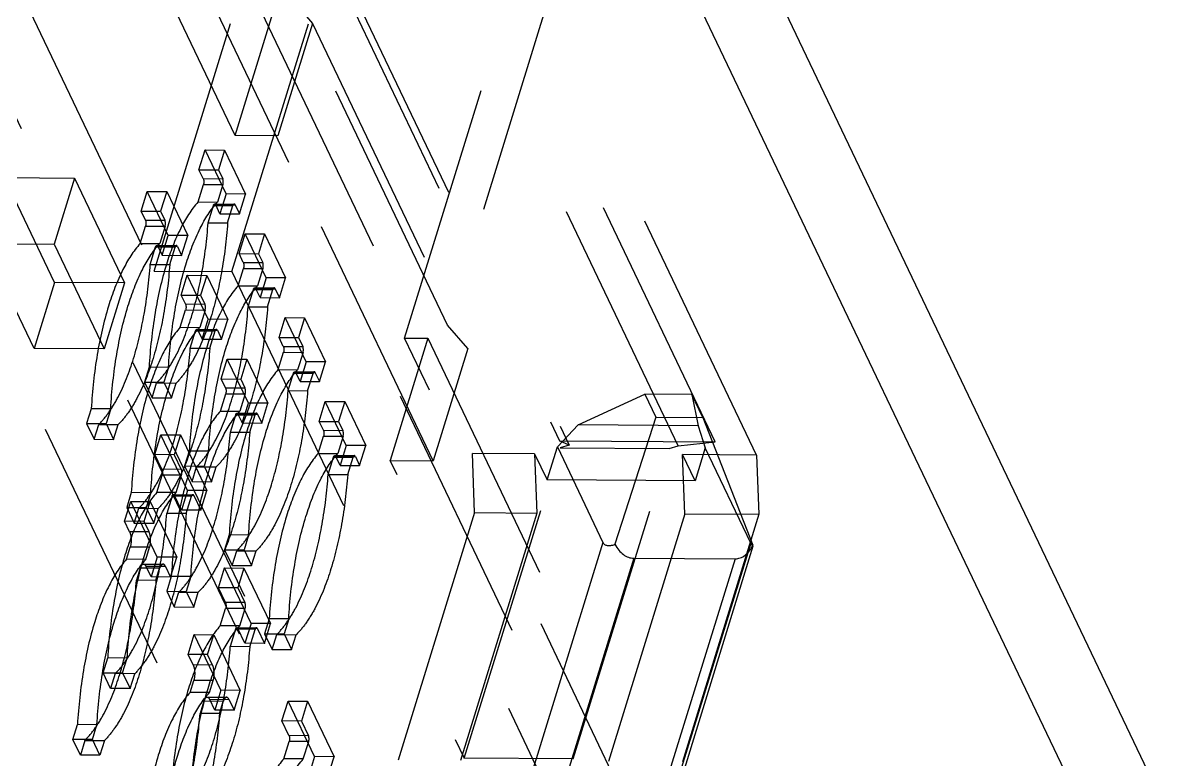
# Model space of a CAD drawing. Header units: millimetres. Extents: x 753 to 1632, y 352 to 973.
# Drawn here: x 1189.08 to 1202.77, y 797.57 to 806.3 of the extents above; entities that cross this region are included whole.
import ezdxf

# ---------------------------------------------------------------- set-up
doc = ezdxf.new("R2010")
doc.units = ezdxf.units.MM
doc.header["$LTSCALE"] = 30.734
doc.linetypes.add('HIDDEN', pattern=[0.2, 0.1, -0.1])
doc.layers.get('0').update_dxf_attribs({"linetype": 'CONTINUOUS'})
doc.layers.add('DEFAULT_2', color=8, linetype='HIDDEN')

msp = doc.modelspace()

# ---------------------------------------------------------------- linework, layer by layer
at = {"color": 3, "linetype": 'Continuous'}
msp.add_line((1204.50303, 791.02401), (1192.62748, 815.88744), dxfattribs=at)
at = {"color": 7, "linetype": 'Continuous'}
msp.add_line((1204.89034, 792.27733), (1193.61622, 815.88155), dxfattribs=at)
at = {"layer": 'DEFAULT_2', "color": 8, "linetype": 'HIDDEN'}
for p, q in [((1183.96464, 823.07599), (1194.41216, 801.20239)), ((1197.29385, 801.3402), (1186.99477, 822.90301)), ((1196.85505, 801.29333), (1186.7341, 822.48318)), ((1182.43642, 818.92182), (1193.18083, 796.42663)), ((1182.37306, 818.47592), (1192.68995, 796.87582)), ((1185.60736, 818.52056), (1195.60954, 797.57934)), ((1190.636, 803.36395), (1191.77371, 807.04559)), ((1192.68979, 807.12261), (1195.44641, 801.35119)), ((1192.80522, 807.07244), (1195.56184, 801.30102)), ((1186.69625, 807.03789), (1192.24213, 795.42667)), ((1191.59734, 804.97263), (1190.62206, 807.01454)), ((1191.55972, 803.35846), (1192.69743, 807.04009)), ((1193.60876, 802.5696), (1194.98854, 807.03456)), ((1195.4504, 807.03181), (1194.11903, 802.72352)), ((1197.78375, 801.18233), (1194.98854, 807.03456)), ((1194.11903, 802.72352), (1192.27832, 806.57735)), ((1192.27832, 806.57735), (1192.5169, 806.30126)), ((1189.16343, 806.44702), (1190.636, 803.36395)), ((1191.59734, 804.97263), (1192.04516, 806.42178)), ((1192.5169, 806.30126), (1192.10539, 804.9696)), ((1192.5169, 806.30126), (1194.35761, 802.44743)), ((1192.10539, 804.9696), (1191.59734, 804.97263)), ((1193.9461, 801.11577), (1192.10539, 804.9696)), ((1191.16908, 804.56619), (1191.2417, 804.80119)), ((1191.49109, 804.27906), (1191.2417, 804.80119)), ((1191.2417, 804.80119), (1191.47263, 804.79982)), ((1191.47263, 804.79982), (1191.40001, 804.56482)), ((1191.47263, 804.79982), (1191.72202, 804.27769)), ((1189.45414, 803.22888), (1188.86036, 804.47205)), ((1188.86036, 804.47205), (1189.69171, 804.46711)), ((1189.69171, 804.46711), (1189.44964, 803.68378)), ((1189.69171, 804.46711), (1190.28549, 803.22394)), ((1191.21955, 804.46052), (1191.16908, 804.56619)), ((1191.16908, 804.56619), (1191.40001, 804.56482)), ((1191.21955, 804.46052), (1191.45048, 804.45915)), ((1191.40001, 804.56482), (1191.45048, 804.45915)), ((1190.48287, 804.07442), (1190.55549, 804.30942)), ((1190.80488, 803.78729), (1190.55549, 804.30942)), ((1190.55549, 804.30942), (1190.78642, 804.30804)), ((1190.78642, 804.30804), (1190.7138, 804.07305)), ((1190.78642, 804.30804), (1191.03581, 803.78591)), ((1191.15874, 804.1846), (1191.2223, 804.39028)), ((1191.2223, 804.39028), (1191.45323, 804.38891)), ((1191.45323, 804.38891), (1191.38967, 804.18323)), ((1191.15874, 804.1846), (1191.38967, 804.18323)), ((1191.49109, 804.27906), (1191.41847, 804.04406)), ((1191.72202, 804.27769), (1191.49109, 804.27906)), ((1191.6494, 804.04269), (1191.72202, 804.27769)), ((1190.53334, 803.96875), (1190.48287, 804.07442)), ((1190.48287, 804.07442), (1190.7138, 804.07305)), ((1190.7138, 804.07305), (1190.76427, 803.96738)), ((1191.27749, 803.93597), (1191.34105, 804.14164)), ((1191.34105, 804.14164), (1191.57198, 804.14027)), ((1191.35619, 804.16056), (1191.58712, 804.15919)), ((1191.41847, 804.04406), (1191.368, 804.14973)), ((1191.368, 804.14973), (1191.59893, 804.14836)), ((1191.41847, 804.04406), (1191.6494, 804.04269)), ((1191.50842, 803.9346), (1191.57198, 804.14027)), ((1191.59893, 804.14836), (1191.6494, 804.04269)), ((1190.47253, 803.69283), (1190.53609, 803.8985)), ((1190.53334, 803.96875), (1190.76427, 803.96738)), ((1190.53609, 803.8985), (1190.76702, 803.89713)), ((1190.76702, 803.89713), (1190.70346, 803.69146)), ((1191.27749, 803.93597), (1191.50842, 803.9346)), ((1190.73226, 803.55229), (1190.80488, 803.78729)), ((1191.03581, 803.78591), (1190.80488, 803.78729)), ((1190.96319, 803.55091), (1191.03581, 803.78591)), ((1191.64411, 803.57166), (1191.71673, 803.80666)), ((1191.96611, 803.28452), (1191.71673, 803.80666)), ((1191.71673, 803.80666), (1191.94766, 803.80528)), ((1191.94766, 803.80528), (1191.87504, 803.57028)), ((1191.94766, 803.80528), (1192.19704, 803.28315)), ((1189.21207, 802.44555), (1188.6183, 803.68872)), ((1188.6183, 803.68872), (1189.44964, 803.68378)), ((1189.44964, 803.68378), (1190.04342, 802.44061)), ((1190.47253, 803.69283), (1190.70346, 803.69146)), ((1190.59128, 803.4442), (1190.65484, 803.64987)), ((1190.65484, 803.64987), (1190.88577, 803.6485)), ((1190.66998, 803.66879), (1190.90091, 803.66742)), ((1190.68179, 803.65796), (1190.73226, 803.55229)), ((1190.68179, 803.65796), (1190.91272, 803.65658)), ((1190.82221, 803.44282), (1190.88577, 803.6485)), ((1190.91272, 803.65658), (1190.96319, 803.55091)), ((1190.73226, 803.55229), (1190.96319, 803.55091)), ((1191.69458, 803.46599), (1191.64411, 803.57166)), ((1191.64411, 803.57166), (1191.87504, 803.57028)), ((1191.87504, 803.57028), (1191.92551, 803.46461)), ((1190.59128, 803.4442), (1190.82221, 803.44282)), ((1190.636, 803.36395), (1191.55972, 803.35846)), ((1191.55972, 803.35846), (1194.31633, 797.58703)), ((1191.63376, 803.19007), (1191.69732, 803.39574)), ((1191.69458, 803.46599), (1191.92551, 803.46461)), ((1191.69732, 803.39574), (1191.92825, 803.39437)), ((1191.92825, 803.39437), (1191.86469, 803.18869)), ((1189.45414, 803.22888), (1189.21207, 802.44555)), ((1190.28549, 803.22394), (1189.45414, 803.22888)), ((1190.28549, 803.22394), (1190.04342, 802.44061)), ((1190.9579, 803.07988), (1191.03052, 803.31488)), ((1191.2799, 802.79275), (1191.03052, 803.31488)), ((1191.03052, 803.31488), (1191.26145, 803.31351)), ((1191.26145, 803.31351), (1191.18883, 803.07851)), ((1191.26145, 803.31351), (1191.51083, 802.79138)), ((1191.96611, 803.28452), (1191.89349, 803.04953)), ((1192.19704, 803.28315), (1191.96611, 803.28452)), ((1192.12442, 803.04815), (1192.19704, 803.28315)), ((1191.00837, 802.97421), (1190.9579, 803.07988)), ((1190.9579, 803.07988), (1191.18883, 803.07851)), ((1191.18883, 803.07851), (1191.2393, 802.97284)), ((1191.63376, 803.19007), (1191.86469, 803.18869)), ((1191.75251, 802.94143), (1191.81607, 803.14711)), ((1191.81607, 803.14711), (1192.047, 803.14573)), ((1191.83121, 803.16603), (1192.06215, 803.16465)), ((1191.89349, 803.04953), (1191.84302, 803.15519)), ((1191.84302, 803.15519), (1192.07395, 803.15382)), ((1191.98345, 802.94006), (1192.047, 803.14573)), ((1192.07395, 803.15382), (1192.12442, 803.04815)), ((1191.00837, 802.97421), (1191.2393, 802.97284)), ((1191.75251, 802.94143), (1191.98345, 802.94006)), ((1191.89349, 803.04953), (1192.12442, 803.04815)), ((1190.94755, 802.69829), (1191.01111, 802.90397)), ((1191.01111, 802.90397), (1191.24204, 802.90259)), ((1191.24204, 802.90259), (1191.17848, 802.69692)), ((1192.11913, 802.57712), (1192.19175, 802.81212)), ((1192.44113, 802.28999), (1192.19175, 802.81212)), ((1192.19175, 802.81212), (1192.42268, 802.81074)), ((1192.42268, 802.81074), (1192.35006, 802.57575)), ((1192.42268, 802.81074), (1192.67206, 802.28861)), ((1190.94755, 802.69829), (1191.17848, 802.69692)), ((1191.145, 802.67425), (1191.37594, 802.67288)), ((1191.15681, 802.66342), (1191.20728, 802.55775)), ((1191.15681, 802.66342), (1191.38774, 802.66205)), ((1191.20728, 802.55775), (1191.2799, 802.79275)), ((1191.51083, 802.79138), (1191.2799, 802.79275)), ((1191.38774, 802.66205), (1191.43821, 802.55638)), ((1191.43821, 802.55638), (1191.51083, 802.79138)), ((1194.35761, 802.44743), (1194.11903, 802.72352)), ((1191.0663, 802.44966), (1191.12986, 802.65533)), ((1191.12986, 802.65533), (1191.36079, 802.65396)), ((1191.20728, 802.55775), (1191.43821, 802.55638)), ((1191.29723, 802.44829), (1191.36079, 802.65396)), ((1192.1696, 802.47145), (1192.11913, 802.57712)), ((1192.11913, 802.57712), (1192.35006, 802.57575)), ((1192.35006, 802.57575), (1192.40053, 802.47008)), ((1193.88588, 802.56795), (1193.43805, 801.1188)), ((1196.55241, 796.40658), (1193.60876, 802.5696)), ((1193.60876, 802.5696), (1193.88588, 802.56795)), ((1193.88588, 802.56795), (1196.61577, 796.85247)), ((1190.04342, 802.44061), (1189.21207, 802.44555)), ((1191.0663, 802.44966), (1191.29723, 802.44829)), ((1192.10878, 802.19553), (1192.17234, 802.4012)), ((1192.1696, 802.47145), (1192.40053, 802.47008)), ((1192.17234, 802.4012), (1192.40327, 802.39983)), ((1192.40327, 802.39983), (1192.33971, 802.19416)), ((1194.35761, 802.44743), (1193.9461, 801.11577)), ((1191.43292, 802.08535), (1191.50554, 802.32034)), ((1191.75492, 801.79821), (1191.50554, 802.32034)), ((1191.50554, 802.32034), (1191.73647, 802.31897)), ((1191.73647, 802.31897), (1191.66385, 802.08397)), ((1191.73647, 802.31897), (1191.98585, 801.79684)), ((1192.44113, 802.28999), (1192.36851, 802.05499)), ((1192.67206, 802.28861), (1192.44113, 802.28999)), ((1192.59944, 802.05361), (1192.67206, 802.28861)), ((1190.57733, 802.22406), (1190.52304, 802.04839)), ((1190.80826, 802.22268), (1190.57733, 802.22406)), ((1190.80826, 802.22268), (1190.75397, 802.04701)), ((1192.10878, 802.19553), (1192.33971, 802.19416)), ((1192.22754, 801.9469), (1192.2911, 802.15257)), ((1192.2911, 802.15257), (1192.52203, 802.1512)), ((1192.30624, 802.17149), (1192.53717, 802.17012)), ((1192.36851, 802.05499), (1192.31804, 802.16066)), ((1192.31804, 802.16066), (1192.54897, 802.15928)), ((1192.45847, 801.94552), (1192.52203, 802.1512)), ((1192.54897, 802.15928), (1192.59944, 802.05361)), ((1190.52304, 802.04839), (1190.61211, 801.86191)), ((1190.52304, 802.04839), (1190.75397, 802.04701)), ((1190.61211, 801.86191), (1190.6664, 802.03758)), ((1190.6664, 802.03758), (1190.89733, 802.03621)), ((1190.75397, 802.04701), (1190.84304, 801.86054)), ((1190.84304, 801.86054), (1190.89733, 802.03621)), ((1191.48339, 801.97968), (1191.43292, 802.08535)), ((1191.43292, 802.08535), (1191.66385, 802.08397)), ((1191.48339, 801.97968), (1191.71432, 801.9783)), ((1191.66385, 802.08397), (1191.71432, 801.9783)), ((1192.36851, 802.05499), (1192.59944, 802.05361)), ((1190.61211, 801.86191), (1190.84304, 801.86054)), ((1191.42257, 801.70376), (1191.48613, 801.90943)), ((1191.48613, 801.90943), (1191.71706, 801.90806)), ((1191.71706, 801.90806), (1191.6535, 801.70238)), ((1192.22754, 801.9469), (1192.45847, 801.94552)), ((1195.66857, 801.53948), (1196.45996, 801.90449)), ((1196.45996, 801.90449), (1196.59059, 801.63099)), ((1197.01419, 801.90119), (1196.45996, 801.90449)), ((1197.01419, 801.90119), (1197.08943, 801.53103)), ((1197.14482, 801.6277), (1197.01419, 801.90119)), ((1189.89112, 801.73228), (1189.83683, 801.55661)), ((1190.12205, 801.73091), (1189.89112, 801.73228)), ((1190.12205, 801.73091), (1190.06776, 801.55524)), ((1191.42257, 801.70376), (1191.6535, 801.70238)), ((1191.6823, 801.56321), (1191.75492, 801.79821)), ((1191.98585, 801.79684), (1191.75492, 801.79821)), ((1191.91323, 801.56184), (1191.98585, 801.79684)), ((1192.59415, 801.58258), (1192.66677, 801.81758)), ((1192.91616, 801.29545), (1192.66677, 801.81758)), ((1192.66677, 801.81758), (1192.8977, 801.81621)), ((1192.8977, 801.81621), (1192.82508, 801.58121)), ((1192.8977, 801.81621), (1193.14709, 801.29408)), ((1191.54133, 801.45512), (1191.60489, 801.6608)), ((1191.60489, 801.6608), (1191.83582, 801.65942)), ((1191.62003, 801.67972), (1191.85096, 801.67834)), ((1191.63183, 801.66888), (1191.6823, 801.56321)), ((1191.63183, 801.66888), (1191.86276, 801.66751)), ((1191.77226, 801.45375), (1191.83582, 801.65942)), ((1191.86276, 801.66751), (1191.91323, 801.56184)), ((1192.64462, 801.47691), (1192.59415, 801.58258)), ((1192.59415, 801.58258), (1192.82508, 801.58121)), ((1192.82508, 801.58121), (1192.87555, 801.47554)), ((1196.59059, 801.63099), (1196.10287, 800.12436)), ((1196.59059, 801.63099), (1197.14482, 801.6277)), ((1197.14482, 801.6277), (1197.74054, 800.11462)), ((1189.83683, 801.55661), (1189.9259, 801.37014)), ((1189.83683, 801.55661), (1190.06776, 801.55524)), ((1189.9259, 801.37014), (1189.98019, 801.54581)), ((1189.98019, 801.54581), (1190.21112, 801.54443)), ((1190.06776, 801.55524), (1190.15683, 801.36876)), ((1190.15683, 801.36876), (1190.21112, 801.54443)), ((1191.54133, 801.45512), (1191.77226, 801.45375)), ((1191.6823, 801.56321), (1191.91323, 801.56184)), ((1192.64462, 801.47691), (1192.87555, 801.47554)), ((1195.42062, 801.27886), (1195.66857, 801.53948)), ((1197.08943, 801.53103), (1195.66857, 801.53948)), ((1197.08943, 801.53103), (1197.17569, 801.26842)), ((1189.9259, 801.37014), (1190.15683, 801.36876)), ((1190.64558, 801.18819), (1190.7182, 801.42319)), ((1191.0329, 800.76431), (1190.7182, 801.42319)), ((1190.7182, 801.42319), (1190.94913, 801.42182)), ((1190.94913, 801.42182), (1190.87651, 801.18682)), ((1190.94913, 801.42182), (1191.26383, 800.76293)), ((1192.5838, 801.20099), (1192.64736, 801.40667)), ((1192.64736, 801.40667), (1192.87829, 801.40529)), ((1192.87829, 801.40529), (1192.81473, 801.19962)), ((1192.91616, 801.29545), (1192.84354, 801.06045)), ((1193.14709, 801.29408), (1192.91616, 801.29545)), ((1193.07447, 801.05908), (1193.14709, 801.29408)), ((1195.56184, 801.30102), (1195.44641, 801.35119)), ((1195.44641, 801.35119), (1197.29385, 801.3402)), ((1195.56184, 801.30102), (1195.45405, 801.26867)), ((1196.74726, 801.26098), (1196.85505, 801.29333)), ((1196.85505, 801.29333), (1197.29385, 801.3402)), ((1190.72871, 801.01415), (1190.64558, 801.18819)), ((1190.87651, 801.18682), (1190.64558, 801.18819)), ((1190.87651, 801.18682), (1190.95964, 801.01277)), ((1191.05235, 801.22952), (1190.99807, 801.05385)), ((1191.28328, 801.22815), (1191.05235, 801.22952)), ((1191.28328, 801.22815), (1191.229, 801.05247)), ((1192.5838, 801.20099), (1192.81473, 801.19962)), ((1192.70256, 800.95236), (1192.76612, 801.15803)), ((1192.76612, 801.15803), (1192.99705, 801.15666)), ((1192.78126, 801.17695), (1193.01219, 801.17558)), ((1192.84354, 801.06045), (1192.79307, 801.16612)), ((1192.79307, 801.16612), (1193.024, 801.16475)), ((1192.93349, 800.95099), (1192.99705, 801.15666)), ((1193.024, 801.16475), (1193.07447, 801.05908)), ((1194.31633, 797.58703), (1195.45405, 801.26867)), ((1194.43957, 800.49993), (1194.41216, 801.20239)), ((1195.15114, 801.19799), (1194.41216, 801.20239)), ((1195.15114, 801.19799), (1195.17855, 800.49553)), ((1195.15114, 801.19799), (1195.29959, 800.8872)), ((1195.29959, 800.8872), (1195.42062, 801.27886)), ((1195.42062, 801.27886), (1195.96096, 800.14758)), ((1195.45405, 801.26867), (1196.74726, 801.26098)), ((1195.60954, 797.57934), (1196.74726, 801.26098)), ((1196.93362, 800.4851), (1196.90621, 801.18755)), ((1197.05466, 800.87676), (1196.90621, 801.18755)), ((1197.78375, 801.18233), (1196.90621, 801.18755)), ((1197.17569, 801.26842), (1197.05466, 800.87676)), ((1197.71603, 800.13714), (1197.17569, 801.26842)), ((1197.78375, 801.18233), (1197.81116, 800.47988)), ((1190.99807, 801.05385), (1191.08713, 800.86737)), ((1190.99807, 801.05385), (1191.229, 801.05247)), ((1191.08713, 800.86737), (1191.14142, 801.04305)), ((1191.14142, 801.04305), (1191.37235, 801.04167)), ((1191.229, 801.05247), (1191.31806, 800.866)), ((1191.31806, 800.866), (1191.37235, 801.04167)), ((1192.84354, 801.06045), (1193.07447, 801.05908)), ((1196.16795, 795.40331), (1193.43805, 801.1188)), ((1193.43805, 801.1188), (1193.9461, 801.11577)), ((1190.66789, 800.73823), (1190.73145, 800.9439)), ((1190.95964, 801.01277), (1190.72871, 801.01415)), ((1190.96238, 800.94253), (1190.73145, 800.9439)), ((1190.89882, 800.73685), (1190.96238, 800.94253)), ((1192.70256, 800.95236), (1192.93349, 800.95099)), ((1197.05466, 800.87676), (1195.29959, 800.8872)), ((1191.0329, 800.76431), (1190.96028, 800.52931)), ((1191.26383, 800.76293), (1191.0329, 800.76431)), ((1191.08713, 800.86737), (1191.31806, 800.866)), ((1191.19121, 800.52794), (1191.26383, 800.76293)), ((1190.28662, 800.39696), (1190.35924, 800.63195)), ((1190.36614, 800.73775), (1190.31186, 800.56207)), ((1190.67394, 799.97307), (1190.35924, 800.63195)), ((1190.35924, 800.63195), (1190.59017, 800.63058)), ((1190.59707, 800.73637), (1190.36614, 800.73775)), ((1190.51755, 800.39558), (1190.59017, 800.63058)), ((1190.59707, 800.73637), (1190.54279, 800.5607)), ((1190.59017, 800.63058), (1190.90487, 799.9717)), ((1190.89882, 800.73685), (1190.66789, 800.73823)), ((1190.8502, 800.69527), (1190.78665, 800.48959)), ((1191.08113, 800.69389), (1190.8502, 800.69527)), ((1190.86535, 800.71419), (1191.09628, 800.71281)), ((1190.96028, 800.52931), (1190.87715, 800.70335)), ((1191.10808, 800.70198), (1190.87715, 800.70335)), ((1191.01758, 800.48822), (1191.08113, 800.69389)), ((1191.10808, 800.70198), (1191.19121, 800.52794)), ((1190.31186, 800.56207), (1190.40092, 800.3756)), ((1190.31186, 800.56207), (1190.54279, 800.5607)), ((1190.40092, 800.3756), (1190.45521, 800.55127)), ((1190.45521, 800.55127), (1190.68614, 800.5499)), ((1190.54279, 800.5607), (1190.63185, 800.37422)), ((1190.63185, 800.37422), (1190.68614, 800.5499)), ((1191.01758, 800.48822), (1190.78665, 800.48959)), ((1191.19121, 800.52794), (1190.96028, 800.52931)), ((1194.43957, 800.49993), (1193.00422, 795.85601)), ((1195.17855, 800.49553), (1193.91981, 796.42223)), ((1194.43957, 800.49993), (1195.17855, 800.49553)), ((1196.93362, 800.4851), (1195.67488, 796.4118)), ((1197.81116, 800.47988), (1196.55241, 796.40658)), ((1196.93362, 800.4851), (1197.81116, 800.47988)), ((1190.346, 800.27264), (1190.28662, 800.39696)), ((1190.51755, 800.39558), (1190.28662, 800.39696)), ((1190.40092, 800.3756), (1190.63185, 800.37422)), ((1190.57693, 800.27127), (1190.51755, 800.39558)), ((1190.57693, 800.27127), (1190.346, 800.27264)), ((1191.52738, 800.23498), (1191.47309, 800.05931)), ((1191.75831, 800.23361), (1191.52738, 800.23498)), ((1191.75831, 800.23361), (1191.70402, 800.05794)), ((1190.30893, 799.94699), (1190.35312, 800.09)), ((1190.58405, 800.08863), (1190.35312, 800.09)), ((1190.53986, 799.94562), (1190.58405, 800.08863)), ((1191.47309, 800.05931), (1191.56216, 799.87284)), ((1191.47309, 800.05931), (1191.70402, 800.05794)), ((1195.96096, 800.14758), (1194.46014, 795.29095)), ((1197.71603, 800.13714), (1196.21522, 795.28051)), ((1197.74127, 800.10111), (1196.22473, 795.19358)), ((1190.53986, 799.94562), (1190.30893, 799.94699)), ((1190.67394, 799.97307), (1190.60132, 799.73808)), ((1190.90487, 799.9717), (1190.67394, 799.97307)), ((1190.83225, 799.7367), (1190.90487, 799.9717)), ((1191.56216, 799.87284), (1191.61644, 800.04851)), ((1191.61644, 800.04851), (1191.84737, 800.04713)), ((1191.70402, 800.05794), (1191.79309, 799.87146)), ((1191.79309, 799.87146), (1191.84737, 800.04713)), ((1196.32714, 799.95945), (1194.82633, 795.10283)), ((1197.52798, 799.95231), (1196.02717, 795.09568)), ((1196.32714, 799.95945), (1197.52798, 799.95231)), ((1190.47188, 799.84137), (1190.42769, 799.69836)), ((1190.70281, 799.83999), (1190.47188, 799.84137)), ((1190.51125, 799.89056), (1190.74218, 799.88918)), ((1190.60132, 799.73808), (1190.54194, 799.86239)), ((1190.77287, 799.86102), (1190.54194, 799.86239)), ((1190.65862, 799.69698), (1190.70281, 799.83999)), ((1190.77287, 799.86102), (1190.83225, 799.7367)), ((1191.39968, 799.60936), (1191.4723, 799.84436)), ((1191.787, 799.18548), (1191.4723, 799.84436)), ((1191.4723, 799.84436), (1191.70323, 799.84299)), ((1191.56216, 799.87284), (1191.79309, 799.87146)), ((1191.70323, 799.84299), (1191.63061, 799.60799)), ((1191.70323, 799.84299), (1192.01793, 799.18411)), ((1190.65862, 799.69698), (1190.42769, 799.69836)), ((1190.83225, 799.7367), (1190.60132, 799.73808)), ((1190.84117, 799.74321), (1190.78688, 799.56754)), ((1191.0721, 799.74184), (1190.84117, 799.74321)), ((1191.0721, 799.74184), (1191.01781, 799.56616)), ((1190.78688, 799.56754), (1190.87595, 799.38106)), ((1190.78688, 799.56754), (1191.01781, 799.56616)), ((1190.87595, 799.38106), (1190.93023, 799.55673)), ((1190.93023, 799.55673), (1191.16116, 799.55536)), ((1191.01781, 799.56616), (1191.10688, 799.37969)), ((1191.10688, 799.37969), (1191.16116, 799.55536)), ((1191.48281, 799.43532), (1191.39968, 799.60936)), ((1191.63061, 799.60799), (1191.39968, 799.60936)), ((1191.63061, 799.60799), (1191.71374, 799.43395)), ((1190.87595, 799.38106), (1191.10688, 799.37969)), ((1191.71374, 799.43395), (1191.48281, 799.43532)), ((1191.42199, 799.1594), (1191.48555, 799.36507)), ((1191.71648, 799.3637), (1191.48555, 799.36507)), ((1191.65292, 799.15803), (1191.71648, 799.3637)), ((1192.0024, 799.24045), (1191.94811, 799.06477)), ((1192.23333, 799.23907), (1192.0024, 799.24045)), ((1192.23333, 799.23907), (1192.17904, 799.0634)), ((1191.65292, 799.15803), (1191.42199, 799.1594)), ((1191.6043, 799.11644), (1191.54074, 798.91076)), ((1191.83523, 799.11507), (1191.6043, 799.11644)), ((1191.61944, 799.13536), (1191.85037, 799.13399)), ((1191.71438, 798.95048), (1191.63125, 799.12453)), ((1191.86218, 799.12315), (1191.63125, 799.12453)), ((1191.787, 799.18548), (1191.71438, 798.95048)), ((1191.77167, 798.90939), (1191.83523, 799.11507)), ((1192.01793, 799.18411), (1191.787, 799.18548)), ((1191.86218, 799.12315), (1191.94531, 798.94911)), ((1191.94531, 798.94911), (1192.01793, 799.18411)), ((1191.04072, 798.81813), (1191.11334, 799.05313)), ((1191.42804, 798.39425), (1191.11334, 799.05313)), ((1191.11334, 799.05313), (1191.34427, 799.05175)), ((1191.27165, 798.81676), (1191.34427, 799.05175)), ((1191.34427, 799.05175), (1191.65897, 798.39287)), ((1191.94811, 799.06477), (1192.03718, 798.8783)), ((1191.94811, 799.06477), (1192.17904, 799.0634)), ((1192.03718, 798.8783), (1192.09146, 799.05397)), ((1192.09146, 799.05397), (1192.32239, 799.0526)), ((1192.17904, 799.0634), (1192.26811, 798.87692)), ((1192.26811, 798.87692), (1192.32239, 799.0526)), ((1191.77167, 798.90939), (1191.54074, 798.91076)), ((1191.94531, 798.94911), (1191.71438, 798.95048)), ((1192.03718, 798.8783), (1192.26811, 798.87692)), ((1190.0322, 798.60201), (1190.08648, 798.77768)), ((1190.31741, 798.77631), (1190.08648, 798.77768)), ((1190.26313, 798.60063), (1190.31741, 798.77631)), ((1191.1001, 798.69381), (1191.04072, 798.81813)), ((1191.27165, 798.81676), (1191.04072, 798.81813)), ((1191.33103, 798.69244), (1191.1001, 798.69381)), ((1191.33103, 798.69244), (1191.27165, 798.81676)), ((1190.12126, 798.41553), (1190.0322, 798.60201)), ((1190.0322, 798.60201), (1190.26313, 798.60063)), ((1190.17555, 798.5912), (1190.12126, 798.41553)), ((1190.40648, 798.58983), (1190.17555, 798.5912)), ((1190.26313, 798.60063), (1190.35219, 798.41416)), ((1190.35219, 798.41416), (1190.40648, 798.58983)), ((1191.06303, 798.36816), (1191.10722, 798.51117)), ((1191.33815, 798.5098), (1191.10722, 798.51117)), ((1191.29396, 798.36679), (1191.33815, 798.5098)), ((1190.35219, 798.41416), (1190.12126, 798.41553)), ((1191.29396, 798.36679), (1191.06303, 798.36816)), ((1191.26535, 798.31173), (1191.49628, 798.31036)), ((1191.35542, 798.15925), (1191.29604, 798.28357)), ((1191.52697, 798.28219), (1191.29604, 798.28357)), ((1191.42804, 798.39425), (1191.35542, 798.15925)), ((1191.65897, 798.39287), (1191.42804, 798.39425)), ((1191.52697, 798.28219), (1191.58635, 798.15787)), ((1191.58635, 798.15787), (1191.65897, 798.39287)), ((1191.22598, 798.26254), (1191.18178, 798.11953)), ((1191.45691, 798.26117), (1191.22598, 798.26254)), ((1191.58635, 798.15787), (1191.35542, 798.15925)), ((1191.41271, 798.11816), (1191.45691, 798.26117)), ((1192.15377, 798.03054), (1192.22639, 798.26553)), ((1192.5411, 797.60665), (1192.22639, 798.26553)), ((1192.22639, 798.26553), (1192.45732, 798.26416)), ((1192.45732, 798.26416), (1192.3847, 798.02916)), ((1192.45732, 798.26416), (1192.77203, 797.60528)), ((1191.41271, 798.11816), (1191.18178, 798.11953)), ((1192.2369, 797.85649), (1192.15377, 798.03054)), ((1192.3847, 798.02916), (1192.15377, 798.03054)), ((1192.3847, 798.02916), (1192.46783, 797.85512)), ((1189.67324, 797.81077), (1189.72753, 797.98645)), ((1189.95846, 797.98507), (1189.72753, 797.98645)), ((1189.90417, 797.8094), (1189.95846, 797.98507)), ((1189.76231, 797.6243), (1189.67324, 797.81077)), ((1189.90417, 797.8094), (1189.67324, 797.81077)), ((1189.81659, 797.79997), (1189.76231, 797.6243)), ((1189.81659, 797.79997), (1190.04752, 797.7986)), ((1189.99324, 797.62292), (1189.90417, 797.8094)), ((1190.04752, 797.7986), (1189.99324, 797.62292)), ((1192.17609, 797.58057), (1192.23964, 797.78625)), ((1192.46783, 797.85512), (1192.2369, 797.85649)), ((1192.47057, 797.78487), (1192.23964, 797.78625)), ((1192.40702, 797.5792), (1192.47057, 797.78487)), ((1189.99324, 797.62292), (1189.76231, 797.6243)), ((1192.5411, 797.60665), (1192.46848, 797.37165)), ((1192.77203, 797.60528), (1192.5411, 797.60665)), ((1192.69941, 797.37028), (1192.77203, 797.60528)), ((1192.40702, 797.5792), (1192.17609, 797.58057)), ((1195.60954, 797.57934), (1194.31633, 797.58703))]:
    msp.add_line(p, q, dxfattribs=at)
for centre, major_axis, ratio, start_param, end_param in [((1196.37214, 800.57977), (0.39518, 0.4536), 0.31821839, -3.27847843, -2.61551753), ((1196.31192, 800.38491), (-0.0282, 0.42507), 0.64954003, -4.09637352, -3.18853809), ((1197.51276, 800.37777), (-0.0282, 0.42507), 0.64954003, -3.18853809, -2.28070266), ((1197.57298, 800.57263), (-0.16697, 0.47367), 0.04802013, -3.56309326, -2.90013237)]:
    msp.add_ellipse(centre, major_axis=major_axis, ratio=ratio, start_param=start_param, end_param=end_param, dxfattribs=at)
for points, start_tangent, end_tangent in [([(1191.21955, 804.46052), (1191.22651, 804.42708), (1191.2223, 804.39028)], (0.43099323, -0.90235516), (-0.29524737, -0.95542084)), ([(1191.45323, 804.38891), (1191.45744, 804.4257), (1191.45048, 804.45915)], (0.29524737, 0.95542084), (-0.43099323, 0.90235516)), ([(1191.15874, 804.1846), (1190.95308, 803.87328), (1190.78223, 803.44093)], (-0.66828764, -0.74390297), (-0.29524737, -0.95542084)), ([(1191.01316, 803.43956), (1191.18401, 803.87191), (1191.38967, 804.18323)], (0.29524737, 0.95542084), (0.66828764, 0.74390297)), ([(1191.34105, 804.14164), (1191.34413, 804.14959), (1191.35623, 804.16057)], (0.29524737, 0.95542084), (0.9999345, -0.0114455)), ([(1191.35623, 804.16057), (1191.3594, 804.15983), (1191.368, 804.14973)], (0.9999345, -0.0114455), (0.43099323, -0.90235516)), ([(1191.58716, 804.1592), (1191.58286, 804.15797), (1191.57198, 804.14027)], (-0.99993413, 0.01147738), (-0.29524737, -0.95542084)), ([(1191.59893, 804.14836), (1191.59631, 804.15293), (1191.58716, 804.1592)], (-0.43099323, 0.90235516), (-0.99993413, 0.01147738)), ([(1190.53334, 803.96875), (1190.5403, 803.9353), (1190.53609, 803.8985)], (0.43099323, -0.90235516), (-0.29524737, -0.95542084)), ([(1190.76702, 803.89713), (1190.77123, 803.93393), (1190.76427, 803.96738)], (0.29524737, 0.95542084), (-0.43099323, 0.90235516)), ([(1191.07912, 802.81935), (1191.20475, 803.34637), (1191.27749, 803.93597)], (0.29524737, 0.95542084), (0.072938, 0.99733648)), ([(1191.50842, 803.9346), (1191.43568, 803.345), (1191.31005, 802.81797)], (-0.072938, -0.99733648), (-0.29524737, -0.95542084)), ([(1190.47253, 803.69283), (1190.26687, 803.38151), (1190.09602, 802.94916)], (-0.66828764, -0.74390297), (-0.29524737, -0.95542084)), ([(1190.32695, 802.94778), (1190.4978, 803.38013), (1190.70346, 803.69146)], (0.29524737, 0.95542084), (0.66828764, 0.74390297)), ([(1190.65484, 803.64987), (1190.65792, 803.65781), (1190.67002, 803.66879)], (0.29524737, 0.95542084), (0.9999345, -0.0114455)), ([(1190.67002, 803.66879), (1190.67319, 803.66806), (1190.68179, 803.65796)], (0.9999345, -0.0114455), (0.43099323, -0.90235516)), ([(1190.90095, 803.66742), (1190.89665, 803.6662), (1190.88577, 803.6485)], (-0.99993413, 0.01147738), (-0.29524737, -0.95542084)), ([(1190.91272, 803.65658), (1190.9101, 803.66116), (1190.90095, 803.66742)], (-0.43099323, 0.90235516), (-0.99993413, 0.01147738)), ([(1190.39291, 802.32757), (1190.51854, 802.8546), (1190.59128, 803.4442)], (0.29524737, 0.95542084), (0.072938, 0.99733648)), ([(1190.78223, 803.44093), (1190.64857, 802.86744), (1190.57733, 802.22406)], (-0.29524737, -0.95542084), (-0.05710629, -0.9983681)), ([(1190.82221, 803.44282), (1190.74947, 802.85322), (1190.62384, 802.3262)], (-0.072938, -0.99733648), (-0.29524737, -0.95542084)), ([(1190.80826, 802.22268), (1190.8795, 802.86606), (1191.01316, 803.43956)], (0.05710629, 0.9983681), (0.29524737, 0.95542084)), ([(1191.69458, 803.46599), (1191.70153, 803.43254), (1191.69732, 803.39574)], (0.43099323, -0.90235516), (-0.29524737, -0.95542084)), ([(1191.92825, 803.39437), (1191.93246, 803.43117), (1191.92551, 803.46461)], (0.29524737, 0.95542084), (-0.43099323, 0.90235516)), ([(1191.63376, 803.19007), (1191.4281, 802.87874), (1191.25725, 802.44639)], (-0.66828764, -0.74390297), (-0.29524737, -0.95542084)), ([(1191.48818, 802.44502), (1191.65903, 802.87737), (1191.86469, 803.18869)], (0.29524737, 0.95542084), (0.66828764, 0.74390297)), ([(1191.81607, 803.14711), (1191.81916, 803.15505), (1191.83125, 803.16603)], (0.29524737, 0.95542084), (0.9999345, -0.0114455)), ([(1191.83125, 803.16603), (1191.83442, 803.16529), (1191.84302, 803.15519)], (0.9999345, -0.0114455), (0.43099323, -0.90235516)), ([(1192.06218, 803.16466), (1192.05788, 803.16343), (1192.047, 803.14573)], (-0.99993413, 0.01147738), (-0.29524737, -0.95542084)), ([(1192.07395, 803.15382), (1192.07133, 803.15839), (1192.06218, 803.16466)], (-0.43099323, 0.90235516), (-0.99993413, 0.01147738)), ([(1190.09602, 802.94916), (1189.96236, 802.37566), (1189.89112, 801.73228)], (-0.29524737, -0.95542084), (-0.05710629, -0.9983681)), ([(1190.12205, 801.73091), (1190.19329, 802.37429), (1190.32695, 802.94778)], (0.05710629, 0.9983681), (0.29524737, 0.95542084)), ([(1191.00837, 802.97421), (1191.01532, 802.94077), (1191.01111, 802.90397)], (0.43099323, -0.90235516), (-0.29524737, -0.95542084)), ([(1191.24204, 802.90259), (1191.24625, 802.93939), (1191.2393, 802.97284)], (0.29524737, 0.95542084), (-0.43099323, 0.90235516)), ([(1191.55414, 801.82481), (1191.67977, 802.35183), (1191.75251, 802.94143)], (0.29524737, 0.95542084), (0.072938, 0.99733648)), ([(1191.98345, 802.94006), (1191.9107, 802.35046), (1191.78507, 801.82343)], (-0.072938, -0.99733648), (-0.29524737, -0.95542084)), ([(1190.6664, 802.03758), (1190.78346, 802.17743), (1190.89256, 802.35659), (1191.07912, 802.81935)], (0.71026715, 0.70393222), (0.29524737, 0.95542084)), ([(1191.31005, 802.81797), (1191.12349, 802.35522), (1191.01439, 802.17606), (1190.89733, 802.03621)], (-0.29524737, -0.95542084), (-0.71026715, -0.70393222)), ([(1190.94755, 802.69829), (1190.74189, 802.38697), (1190.57104, 801.95462)], (-0.66828764, -0.74390297), (-0.29524737, -0.95542084)), ([(1190.80197, 801.95325), (1190.97282, 802.3856), (1191.17848, 802.69692)], (0.29524737, 0.95542084), (0.66828764, 0.74390297)), ([(1191.12986, 802.65533), (1191.13295, 802.66327), (1191.14504, 802.67426)], (0.29524737, 0.95542084), (0.9999345, -0.0114455)), ([(1191.14504, 802.67426), (1191.14821, 802.67352), (1191.15681, 802.66342)], (0.9999345, -0.0114455), (0.43099323, -0.90235516)), ([(1191.37597, 802.67288), (1191.37167, 802.67166), (1191.36079, 802.65396)], (-0.99993413, 0.01147738), (-0.29524737, -0.95542084)), ([(1191.38774, 802.66205), (1191.38512, 802.66662), (1191.37597, 802.67288)], (-0.43099323, 0.90235516), (-0.99993413, 0.01147738)), ([(1190.86793, 801.33303), (1190.99356, 801.86006), (1191.0663, 802.44966)], (0.29524737, 0.95542084), (0.072938, 0.99733648)), ([(1191.25725, 802.44639), (1191.12359, 801.8729), (1191.05235, 801.22952)], (-0.29524737, -0.95542084), (-0.05710629, -0.9983681)), ([(1191.29723, 802.44829), (1191.22449, 801.85869), (1191.09886, 801.33166)], (-0.072938, -0.99733648), (-0.29524737, -0.95542084)), ([(1191.28328, 801.22815), (1191.35452, 801.87152), (1191.48818, 802.44502)], (0.05710629, 0.9983681), (0.29524737, 0.95542084)), ([(1192.1696, 802.47145), (1192.17655, 802.438), (1192.17234, 802.4012)], (0.43099323, -0.90235516), (-0.29524737, -0.95542084)), ([(1192.40327, 802.39983), (1192.40748, 802.43663), (1192.40053, 802.47008)], (0.29524737, 0.95542084), (-0.43099323, 0.90235516)), ([(1189.98019, 801.54581), (1190.09725, 801.68566), (1190.20635, 801.86482), (1190.39291, 802.32757)], (0.71026715, 0.70393222), (0.29524737, 0.95542084)), ([(1190.62384, 802.3262), (1190.43728, 801.86345), (1190.32818, 801.68428), (1190.21112, 801.54443)], (-0.29524737, -0.95542084), (-0.71026715, -0.70393222)), ([(1192.10878, 802.19553), (1191.90312, 801.88421), (1191.73228, 801.45186)], (-0.66828764, -0.74390297), (-0.29524737, -0.95542084)), ([(1191.96321, 801.45048), (1192.13405, 801.88283), (1192.33971, 802.19416)], (0.29524737, 0.95542084), (0.66828764, 0.74390297)), ([(1192.2911, 802.15257), (1192.29418, 802.16051), (1192.30627, 802.17149)], (0.29524737, 0.95542084), (0.9999345, -0.0114455)), ([(1192.30627, 802.17149), (1192.30945, 802.17076), (1192.31804, 802.16066)], (0.9999345, -0.0114455), (0.43099323, -0.90235516)), ([(1192.5372, 802.17012), (1192.53291, 802.1689), (1192.52203, 802.1512)], (-0.99993413, 0.01147738), (-0.29524737, -0.95542084)), ([(1192.54897, 802.15928), (1192.54636, 802.16386), (1192.5372, 802.17012)], (-0.43099323, 0.90235516), (-0.99993413, 0.01147738)), ([(1191.48339, 801.97968), (1191.49034, 801.94623), (1191.48613, 801.90943)], (0.43099323, -0.90235516), (-0.29524737, -0.95542084)), ([(1191.71706, 801.90806), (1191.72127, 801.94486), (1191.71432, 801.9783)], (0.29524737, 0.95542084), (-0.43099323, 0.90235516)), ([(1190.57104, 801.95462), (1190.43738, 801.38112), (1190.36614, 800.73775)], (-0.29524737, -0.95542084), (-0.05710629, -0.9983681)), ([(1190.59707, 800.73637), (1190.66831, 801.37975), (1190.80197, 801.95325)], (0.05710629, 0.9983681), (0.29524737, 0.95542084)), ([(1192.02917, 800.83027), (1192.15479, 801.3573), (1192.22754, 801.9469)], (0.29524737, 0.95542084), (0.072938, 0.99733648)), ([(1192.45847, 801.94552), (1192.38572, 801.35592), (1192.2601, 800.8289)], (-0.072938, -0.99733648), (-0.29524737, -0.95542084)), ([(1191.42257, 801.70376), (1191.21691, 801.39243), (1191.04607, 800.96008)], (-0.66828764, -0.74390297), (-0.29524737, -0.95542084)), ([(1191.14142, 801.04305), (1191.25848, 801.18289), (1191.36758, 801.36206), (1191.55414, 801.82481)], (0.71026715, 0.70393222), (0.29524737, 0.95542084)), ([(1191.277, 800.95871), (1191.44784, 801.39106), (1191.6535, 801.70238)], (0.29524737, 0.95542084), (0.66828764, 0.74390297)), ([(1191.78507, 801.82343), (1191.59851, 801.36068), (1191.48941, 801.18152), (1191.37235, 801.04167)], (-0.29524737, -0.95542084), (-0.71026715, -0.70393222)), ([(1191.60489, 801.6608), (1191.60797, 801.66874), (1191.62006, 801.67972)], (0.29524737, 0.95542084), (0.9999345, -0.0114455)), ([(1191.62006, 801.67972), (1191.62324, 801.67898), (1191.63183, 801.66888)], (0.9999345, -0.0114455), (0.43099323, -0.90235516)), ([(1191.85099, 801.67835), (1191.8467, 801.67712), (1191.83582, 801.65942)], (-0.99993413, 0.01147738), (-0.29524737, -0.95542084)), ([(1191.86276, 801.66751), (1191.86015, 801.67208), (1191.85099, 801.67835)], (-0.43099323, 0.90235516), (-0.99993413, 0.01147738)), ([(1191.34296, 800.3385), (1191.46858, 800.86552), (1191.54133, 801.45512)], (0.29524737, 0.95542084), (0.072938, 0.99733648)), ([(1191.73228, 801.45186), (1191.59861, 800.87836), (1191.52738, 800.23498)], (-0.29524737, -0.95542084), (-0.05710629, -0.9983681)), ([(1191.77226, 801.45375), (1191.69951, 800.86415), (1191.57389, 800.33712)], (-0.072938, -0.99733648), (-0.29524737, -0.95542084)), ([(1191.75831, 800.23361), (1191.82954, 800.87699), (1191.96321, 801.45048)], (0.05710629, 0.9983681), (0.29524737, 0.95542084)), ([(1192.64462, 801.47691), (1192.65157, 801.44347), (1192.64736, 801.40667)], (0.43099323, -0.90235516), (-0.29524737, -0.95542084)), ([(1192.87829, 801.40529), (1192.8825, 801.44209), (1192.87555, 801.47554)], (0.29524737, 0.95542084), (-0.43099323, 0.90235516)), ([(1190.45521, 800.55127), (1190.57227, 800.69112), (1190.68137, 800.87028), (1190.86793, 801.33303)], (0.71026715, 0.70393222), (0.29524737, 0.95542084)), ([(1191.09886, 801.33166), (1190.9123, 800.86891), (1190.8032, 800.68975), (1190.68614, 800.5499)], (-0.29524737, -0.95542084), (-0.71026715, -0.70393222)), ([(1192.5838, 801.20099), (1192.37814, 800.88967), (1192.2073, 800.45732)], (-0.66828764, -0.74390297), (-0.29524737, -0.95542084)), ([(1192.43823, 800.45595), (1192.60907, 800.8883), (1192.81473, 801.19962)], (0.29524737, 0.95542084), (0.66828764, 0.74390297)), ([(1192.76612, 801.15803), (1192.7692, 801.16597), (1192.7813, 801.17696)], (0.29524737, 0.95542084), (0.9999345, -0.0114455)), ([(1192.7813, 801.17696), (1192.78447, 801.17622), (1192.79307, 801.16612)], (0.9999345, -0.0114455), (0.43099323, -0.90235516)), ([(1193.01223, 801.17558), (1193.00793, 801.17436), (1192.99705, 801.15666)], (-0.99993413, 0.01147738), (-0.29524737, -0.95542084)), ([(1193.024, 801.16475), (1193.02138, 801.16932), (1193.01223, 801.17558)], (-0.43099323, 0.90235516), (-0.99993413, 0.01147738)), ([(1190.72871, 801.01415), (1190.73566, 800.9807), (1190.73145, 800.9439)], (0.43099323, -0.90235516), (-0.29524737, -0.95542084)), ([(1191.04607, 800.96008), (1190.9124, 800.38659), (1190.84117, 799.74321)], (-0.29524737, -0.95542084), (-0.05710629, -0.9983681)), ([(1190.96238, 800.94253), (1190.96659, 800.97933), (1190.95964, 801.01277)], (0.29524737, 0.95542084), (-0.43099323, 0.90235516)), ([(1191.0721, 799.74184), (1191.14333, 800.38521), (1191.277, 800.95871)], (0.05710629, 0.9983681), (0.29524737, 0.95542084)), ([(1192.50419, 799.83573), (1192.62981, 800.36276), (1192.70256, 800.95236)], (0.29524737, 0.95542084), (0.072938, 0.99733648)), ([(1192.93349, 800.95099), (1192.86074, 800.36139), (1192.73512, 799.83436)], (-0.072938, -0.99733648), (-0.29524737, -0.95542084)), ([(1191.61644, 800.04851), (1191.7335, 800.18836), (1191.84261, 800.36752), (1192.02917, 800.83027)], (0.71026715, 0.70393222), (0.29524737, 0.95542084)), ([(1192.2601, 800.8289), (1192.07354, 800.36615), (1191.96443, 800.18698), (1191.84737, 800.04713)], (-0.29524737, -0.95542084), (-0.71026715, -0.70393222)), ([(1190.66789, 800.73823), (1190.46223, 800.4269), (1190.29139, 799.99455)], (-0.66828764, -0.74390297), (-0.29524737, -0.95542084)), ([(1190.52232, 799.99318), (1190.69316, 800.42553), (1190.89882, 800.73685)], (0.29524737, 0.95542084), (0.66828764, 0.74390297)), ([(1190.8502, 800.69527), (1190.85329, 800.70321), (1190.86538, 800.71419)], (0.29524737, 0.95542084), (0.9999345, -0.0114455)), ([(1190.86538, 800.71419), (1190.86856, 800.71345), (1190.87715, 800.70335)], (0.9999345, -0.0114455), (0.43099323, -0.90235516)), ([(1191.09631, 800.71282), (1191.09202, 800.71159), (1191.08113, 800.69389)], (-0.99993413, 0.01147738), (-0.29524737, -0.95542084)), ([(1191.10808, 800.70198), (1191.10547, 800.70655), (1191.09631, 800.71282)], (-0.43099323, 0.90235516), (-0.99993413, 0.01147738)), ([(1190.58827, 799.37297), (1190.7139, 799.89999), (1190.78665, 800.48959)], (0.29524737, 0.95542084), (0.072938, 0.99733648)), ([(1191.01758, 800.48822), (1190.94483, 799.89862), (1190.81921, 799.37159)], (-0.072938, -0.99733648), (-0.29524737, -0.95542084)), ([(1190.93023, 799.55673), (1191.04729, 799.69658), (1191.1564, 799.87575), (1191.34296, 800.3385)], (0.71026715, 0.70393222), (0.29524737, 0.95542084)), ([(1191.57389, 800.33712), (1191.38733, 799.87437), (1191.27822, 799.69521), (1191.16116, 799.55536)], (-0.29524737, -0.95542084), (-0.71026715, -0.70393222)), ([(1192.2073, 800.45732), (1192.07363, 799.88382), (1192.0024, 799.24045)], (-0.29524737, -0.95542084), (-0.05710629, -0.9983681)), ([(1192.23333, 799.23907), (1192.30457, 799.88245), (1192.43823, 800.45595)], (0.05710629, 0.9983681), (0.29524737, 0.95542084)), ([(1190.346, 800.27264), (1190.35837, 800.23396), (1190.36407, 800.18567), (1190.35312, 800.09)], (0.43099323, -0.90235516), (-0.29524737, -0.95542084)), ([(1190.58405, 800.08863), (1190.595, 800.1843), (1190.5893, 800.23259), (1190.57693, 800.27127)], (0.29524737, 0.95542084), (-0.43099323, 0.90235516)), ([(1190.30893, 799.94699), (1190.10327, 799.63567), (1189.93243, 799.20332)], (-0.66828764, -0.74390297), (-0.29524737, -0.95542084)), ([(1190.29139, 799.99455), (1190.15772, 799.42106), (1190.08648, 798.77768)], (-0.29524737, -0.95542084), (-0.05710629, -0.9983681)), ([(1190.16336, 799.20195), (1190.3342, 799.6343), (1190.53986, 799.94562)], (0.29524737, 0.95542084), (0.66828764, 0.74390297)), ([(1190.31741, 798.77631), (1190.38865, 799.41968), (1190.52232, 799.99318)], (0.05710629, 0.9983681), (0.29524737, 0.95542084)), ([(1190.47188, 799.84137), (1190.48945, 799.87766), (1190.5112, 799.89055)], (0.29524737, 0.95542084), (0.99999288, -0.00377348)), ([(1190.5112, 799.89055), (1190.51948, 799.88871), (1190.54194, 799.86239)], (0.99999288, -0.00377348), (0.43099323, -0.90235516)), ([(1190.74213, 799.88918), (1190.72038, 799.87629), (1190.70281, 799.83999)], (-0.99999288, 0.00377348), (-0.29524737, -0.95542084)), ([(1190.77287, 799.86102), (1190.76602, 799.87302), (1190.74213, 799.88918)], (-0.43099323, 0.90235516), (-0.99999288, 0.00377348)), ([(1192.09146, 799.05397), (1192.20852, 799.19382), (1192.31763, 799.37298), (1192.50419, 799.83573)], (0.71026715, 0.70393222), (0.29524737, 0.95542084)), ([(1192.73512, 799.83436), (1192.54856, 799.37161), (1192.43946, 799.19245), (1192.32239, 799.0526)], (-0.29524737, -0.95542084), (-0.71026715, -0.70393222)), ([(1190.22932, 798.58173), (1190.35494, 799.10876), (1190.42769, 799.69836)], (0.29524737, 0.95542084), (0.072938, 0.99733648)), ([(1190.65862, 799.69698), (1190.58587, 799.10739), (1190.46025, 798.58036)], (-0.072938, -0.99733648), (-0.29524737, -0.95542084)), ([(1191.48281, 799.43532), (1191.48976, 799.40187), (1191.48555, 799.36507)], (0.43099323, -0.90235516), (-0.29524737, -0.95542084)), ([(1191.71648, 799.3637), (1191.72069, 799.4005), (1191.71374, 799.43395)], (0.29524737, 0.95542084), (-0.43099323, 0.90235516)), ([(1190.17555, 798.5912), (1190.29261, 798.73105), (1190.40171, 798.91022), (1190.58827, 799.37297)], (0.71026715, 0.70393222), (0.29524737, 0.95542084)), ([(1190.81921, 799.37159), (1190.63265, 798.90884), (1190.52354, 798.72968), (1190.40648, 798.58983)], (-0.29524737, -0.95542084), (-0.71026715, -0.70393222)), ([(1189.93243, 799.20332), (1189.79876, 798.62982), (1189.72753, 797.98645)], (-0.29524737, -0.95542084), (-0.05710629, -0.9983681)), ([(1189.95846, 797.98507), (1190.02969, 798.62845), (1190.16336, 799.20195)], (0.05710629, 0.9983681), (0.29524737, 0.95542084)), ([(1191.42199, 799.1594), (1191.21633, 798.84808), (1191.04548, 798.41573)], (-0.66828764, -0.74390297), (-0.29524737, -0.95542084)), ([(1191.27641, 798.41435), (1191.44726, 798.8467), (1191.65292, 799.15803)], (0.29524737, 0.95542084), (0.66828764, 0.74390297)), ([(1191.6043, 799.11644), (1191.60738, 799.12438), (1191.61948, 799.13536)], (0.29524737, 0.95542084), (0.9999345, -0.0114455)), ([(1191.61948, 799.13536), (1191.62265, 799.13463), (1191.63125, 799.12453)], (0.9999345, -0.0114455), (0.43099323, -0.90235516)), ([(1191.85041, 799.13399), (1191.84611, 799.13277), (1191.83523, 799.11507)], (-0.99993413, 0.01147738), (-0.29524737, -0.95542084)), ([(1191.86218, 799.12315), (1191.85956, 799.12773), (1191.85041, 799.13399)], (-0.43099323, 0.90235516), (-0.99993413, 0.01147738)), ([(1191.34237, 797.79414), (1191.468, 798.32117), (1191.54074, 798.91076)], (0.29524737, 0.95542084), (0.072938, 0.99733648)), ([(1191.77167, 798.90939), (1191.69893, 798.31979), (1191.5733, 797.79277)], (-0.072938, -0.99733648), (-0.29524737, -0.95542084)), ([(1191.1001, 798.69381), (1191.11247, 798.65513), (1191.11817, 798.60685), (1191.10722, 798.51117)], (0.43099323, -0.90235516), (-0.29524737, -0.95542084)), ([(1191.33815, 798.5098), (1191.3491, 798.60547), (1191.3434, 798.65376), (1191.33103, 798.69244)], (0.29524737, 0.95542084), (-0.43099323, 0.90235516)), ([(1189.81659, 797.79997), (1189.93365, 797.93982), (1190.04276, 798.11898), (1190.22932, 798.58173)], (0.71026715, 0.70393222), (0.29524737, 0.95542084)), ([(1190.46025, 798.58036), (1190.27369, 798.11761), (1190.16458, 797.93845), (1190.04752, 797.7986)], (-0.29524737, -0.95542084), (-0.71026715, -0.70393222)), ([(1191.06303, 798.36816), (1190.85737, 798.05684), (1190.68652, 797.62449)], (-0.66828764, -0.74390297), (-0.29524737, -0.95542084)), ([(1191.04548, 798.41573), (1190.91182, 797.84223), (1190.84058, 797.19885)], (-0.29524737, -0.95542084), (-0.05710629, -0.9983681)), ([(1190.91745, 797.62312), (1191.0883, 798.05547), (1191.29396, 798.36679)], (0.29524737, 0.95542084), (0.66828764, 0.74390297)), ([(1191.07151, 797.19748), (1191.14275, 797.84086), (1191.27641, 798.41435)], (0.05710629, 0.9983681), (0.29524737, 0.95542084)), ([(1191.22598, 798.26254), (1191.24354, 798.29883), (1191.2653, 798.31173)], (0.29524737, 0.95542084), (0.99999288, -0.00377348)), ([(1191.2653, 798.31173), (1191.27358, 798.30989), (1191.29604, 798.28357)], (0.99999288, -0.00377348), (0.43099323, -0.90235516)), ([(1191.49623, 798.31035), (1191.47447, 798.29746), (1191.45691, 798.26117)], (-0.99999288, 0.00377348), (-0.29524737, -0.95542084)), ([(1191.52697, 798.28219), (1191.52012, 798.29419), (1191.49623, 798.31035)], (-0.43099323, 0.90235516), (-0.99999288, 0.00377348)), ([(1190.98341, 797.00291), (1191.10904, 797.52993), (1191.18178, 798.11953)], (0.29524737, 0.95542084), (0.072938, 0.99733648)), ([(1191.41271, 798.11816), (1191.33997, 797.52856), (1191.21434, 797.00153)], (-0.072938, -0.99733648), (-0.29524737, -0.95542084)), ([(1190.92965, 797.01238), (1191.04671, 797.15223), (1191.15581, 797.33139), (1191.34237, 797.79414)], (0.71026715, 0.70393222), (0.29524737, 0.95542084)), ([(1191.5733, 797.79277), (1191.38674, 797.33002), (1191.27764, 797.15085), (1191.16058, 797.011)], (-0.29524737, -0.95542084), (-0.71026715, -0.70393222)), ([(1192.2369, 797.85649), (1192.24386, 797.82304), (1192.23964, 797.78625)], (0.43099323, -0.90235516), (-0.29524737, -0.95542084)), ([(1192.47057, 797.78487), (1192.47479, 797.82167), (1192.46783, 797.85512)], (0.29524737, 0.95542084), (-0.43099323, 0.90235516)), ([(1190.68652, 797.62449), (1190.55286, 797.051), (1190.48162, 796.40762)], (-0.29524737, -0.95542084), (-0.05710629, -0.9983681)), ([(1190.71255, 796.40625), (1190.78379, 797.04962), (1190.91745, 797.62312)], (0.05710629, 0.9983681), (0.29524737, 0.95542084)), ([(1192.17609, 797.58057), (1191.97043, 797.26925), (1191.79958, 796.8369)], (-0.66828764, -0.74390297), (-0.29524737, -0.95542084)), ([(1192.03051, 796.83552), (1192.20136, 797.26787), (1192.40702, 797.5792)], (0.29524737, 0.95542084), (0.66828764, 0.74390297))]:
    msp.add_spline(points, degree=3, dxfattribs=dict(at, start_tangent=start_tangent, end_tangent=end_tangent))

doc.saveas('drawing.dxf')
